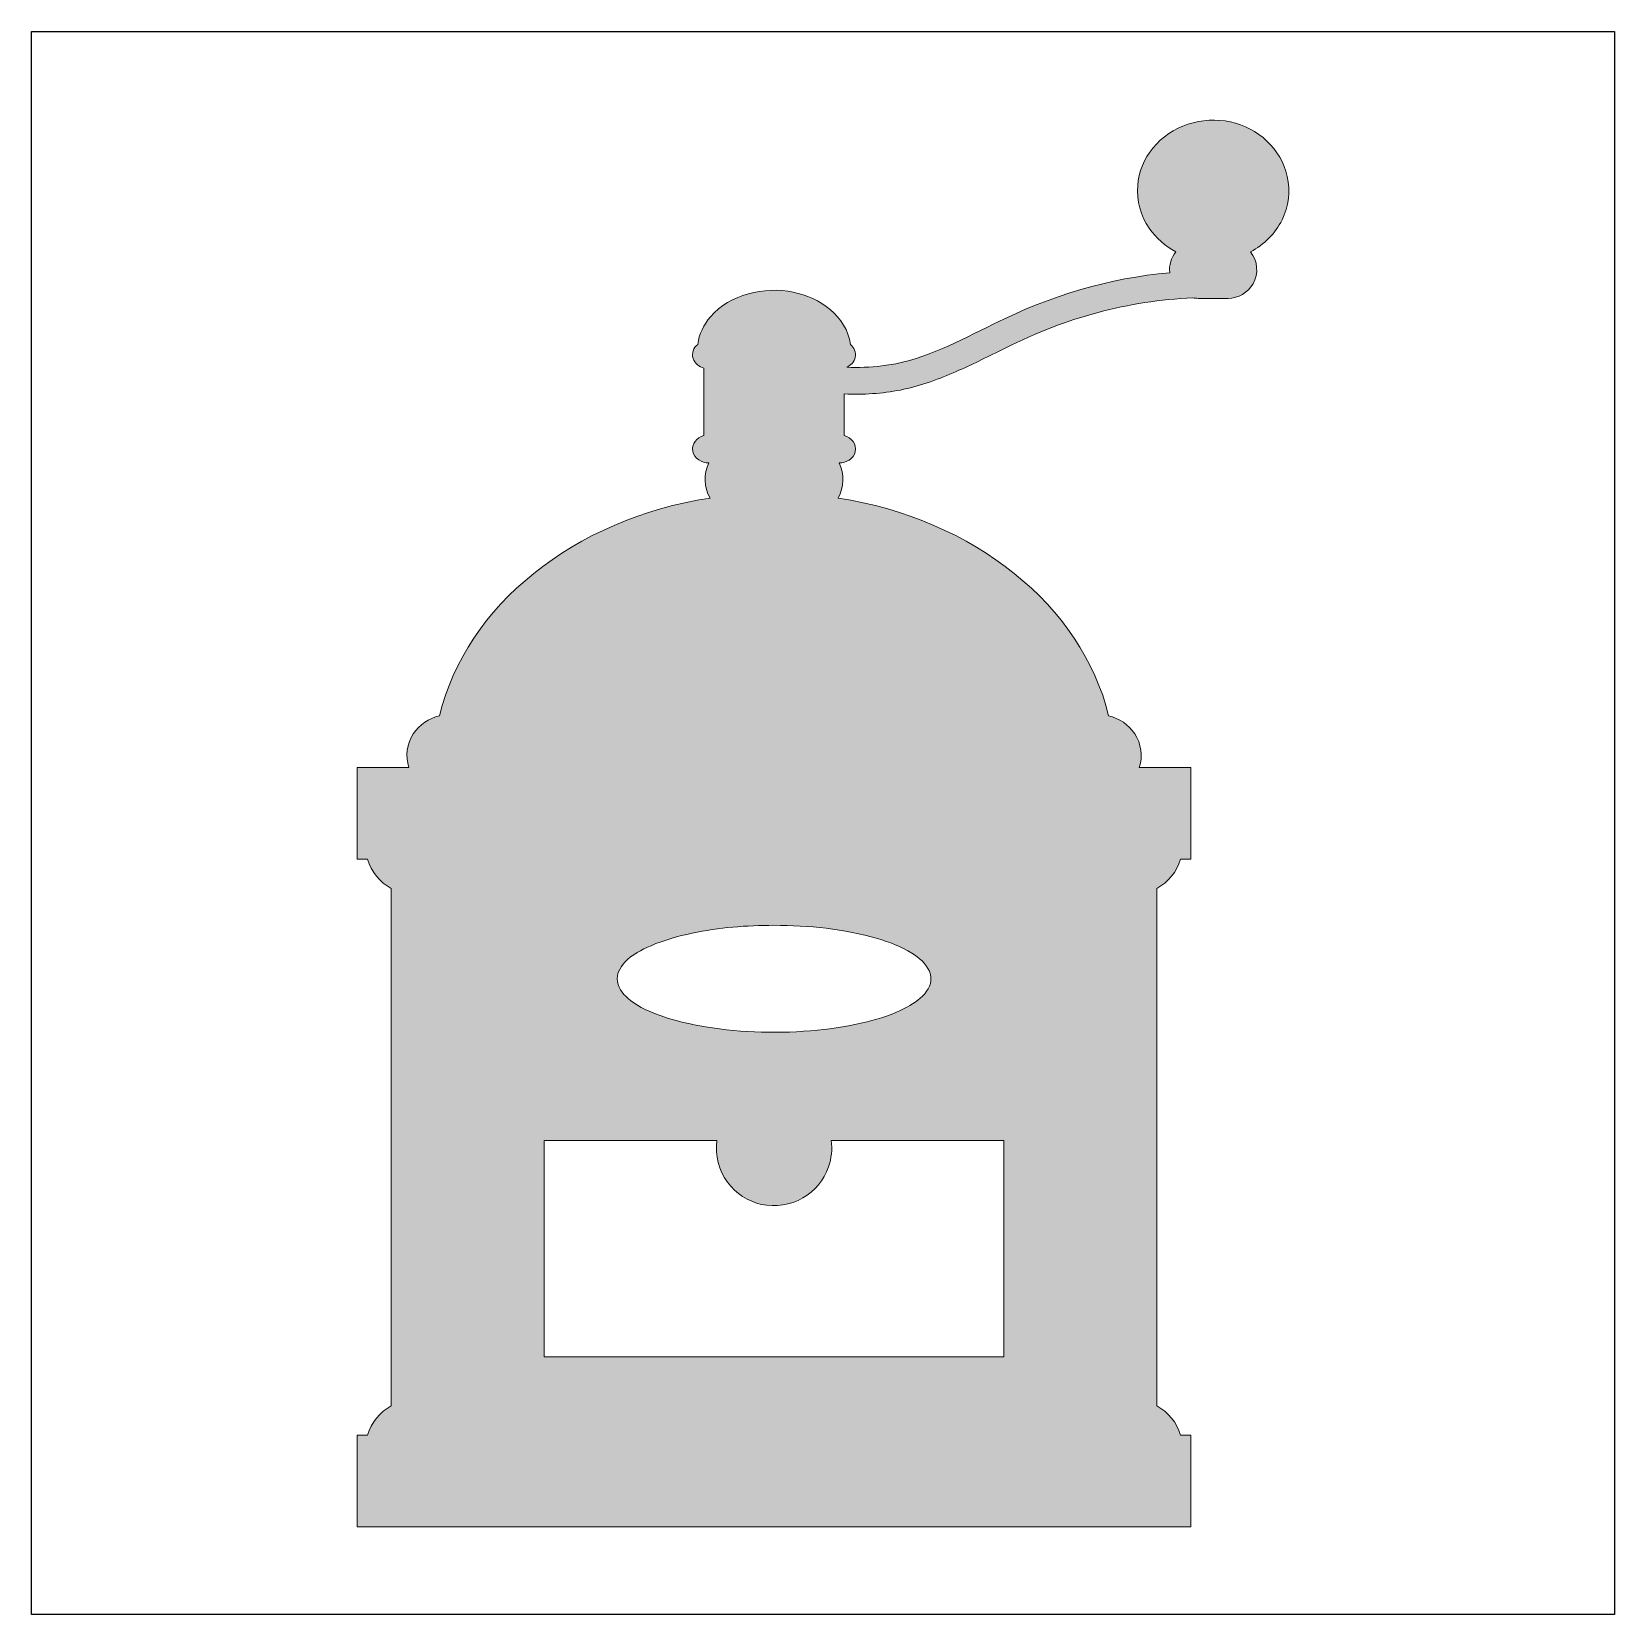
# Model space of a CAD drawing. Header units: inches. Extents: x 0 to 114, y 0 to 114.
import ezdxf

# ---------------------------------------------------------------- set-up
doc = ezdxf.new("R2010")
doc.units = ezdxf.units.IN
doc.header["$MEASUREMENT"] = 0
doc.layers.add('Image Background', color=7, linetype='Continuous')
doc.layers.add('Layer 1', color=7, linetype='Continuous')
picture_1 = doc.add_image_def('image1.png', size_in_pixel=(1350, 1350))

msp = doc.modelspace()

# ---------------------------------------------------------------- hatches: boundary and pattern name
at = {"layer": 'Layer 1', "true_color": 0x874533}
h = msp.add_hatch(color=17, dxfattribs=at)
h.dxf.hatch_style = 2
edge = h.paths.add_edge_path()
edge.add_spline(control_points=[(47.77, 90.7), (47.88, 90.35), (48.2, 90.1), (48.54, 90), (48.54, 90), (48.54, 85.13), (48.54, 85.13), (48.05, 84.99), (47.64, 84.53), (47.75, 83.99), (47.85, 83.46), (48.39, 83.15), (48.91, 83.15), (48.91, 83.15), (48.91, 83.15), (48.91, 83.15), (48.52, 82.34), (48.55, 81.41), (48.99, 80.62), (39.15, 79.1), (31.39, 72.85), (29.45, 64.9), (28.69, 64.71), (28, 64.25), (27.56, 63.59), (27.1, 62.88), (26.97, 61.98), (27.24, 61.17), (27.24, 61.17), (23.51, 61.17), (23.51, 61.17), (23.51, 61.17), (23.51, 54.53), (23.51, 54.53), (23.51, 54.53), (24.26, 54.53), (24.26, 54.53), (24.53, 53.62), (25.15, 52.87), (25.97, 52.43), (25.97, 52.43), (25.97, 15.05), (25.97, 15.05), (25.15, 14.61), (24.53, 13.85), (24.26, 12.95), (24.26, 12.95), (23.51, 12.95), (23.51, 12.95), (23.51, 12.95), (23.51, 6.31), (23.51, 6.31), (23.51, 6.31), (83.72, 6.31), (83.72, 6.31), (83.72, 6.31), (83.72, 12.95), (83.72, 12.95), (83.72, 12.95), (82.97, 12.95), (82.97, 12.95), (82.7, 13.85), (82.07, 14.61), (81.26, 15.05), (81.26, 15.05), (81.26, 52.43), (81.26, 52.43), (82.07, 52.87), (82.7, 53.62), (82.97, 54.53), (82.97, 54.53), (83.72, 54.53), (83.72, 54.53), (83.72, 54.53), (83.72, 61.17), (83.72, 61.17), (83.72, 61.17), (79.99, 61.17), (79.99, 61.17), (80.26, 61.98), (80.13, 62.88), (79.66, 63.59), (79.23, 64.25), (78.54, 64.71), (77.78, 64.9), (75.83, 72.85), (68.07, 79.1), (58.24, 80.62), (58.67, 81.41), (58.71, 82.34), (58.32, 83.15), (58.32, 83.15), (58.32, 83.15), (58.32, 83.15), (58.83, 83.15), (59.36, 83.45), (59.48, 83.96), (59.6, 84.51), (59.19, 84.99), (58.69, 85.13), (58.69, 85.13), (58.69, 88.14), (58.69, 88.14), (60.04, 88.07), (61.42, 88.16), (62.75, 88.42), (64.05, 88.67), (65.33, 89.14), (66.55, 89.66), (67.67, 90.14), (68.75, 90.68), (69.83, 91.21), (69.83, 91.21), (70.31, 91.45), (70.31, 91.45), (74.83, 93.7), (79.15, 94.85), (83.86, 95.08), (83.99, 95.05), (84.12, 95.04), (84.25, 95.04), (84.25, 95.04), (86.4, 95.04), (86.4, 95.04), (87.14, 95.04), (87.84, 95.45), (88.21, 96.09), (88.62, 96.82), (88.55, 97.75), (88.03, 98.4), (89, 98.92), (89.82, 99.73), (90.3, 100.71), (90.78, 101.68), (90.91, 102.79), (90.68, 103.85), (90.25, 105.84), (88.55, 107.35), (86.58, 107.78), (84.54, 108.22), (82.3, 107.53), (80.97, 105.89), (80.34, 105.13), (79.95, 104.18), (79.88, 103.19), (79.79, 102.1), (80.09, 101), (80.71, 100.1), (81.2, 99.39), (81.86, 98.81), (82.62, 98.4), (82.29, 97.98), (82.13, 97.43), (82.19, 96.89), (77.81, 96.49), (73.71, 95.29), (69.45, 93.18), (69.45, 93.18), (68.97, 92.94), (68.97, 92.94), (66.58, 91.75), (64.1, 90.47), (61.4, 90.16), (60.56, 90.06), (59.71, 90.03), (58.86, 90.06), (59.16, 90.19), (59.41, 90.45), (59.48, 90.78), (59.56, 91.13), (59.4, 91.48), (59.13, 91.71), (58.86, 93.77), (56.9, 95.1), (55, 95.48), (52.91, 95.91), (50.45, 95.37), (49.02, 93.7), (48.53, 93.14), (48.2, 92.45), (48.1, 91.71), (47.8, 91.47), (47.65, 91.07), (47.77, 90.7)], knot_values=[0, 0, 0, 0, 1, 1, 1, 2, 2, 2, 3, 3, 3, 4, 4, 4, 5, 5, 5, 6, 6, 6, 7, 7, 7, 8, 8, 8, 9, 9, 9, 10, 10, 10, 11, 11, 11, 12, 12, 12, 13, 13, 13, 14, 14, 14, 15, 15, 15, 16, 16, 16, 17, 17, 17, 18, 18, 18, 19, 19, 19, 20, 20, 20, 21, 21, 21, 22, 22, 22, 23, 23, 23, 24, 24, 24, 25, 25, 25, 26, 26, 26, 27, 27, 27, 28, 28, 28, 29, 29, 29, 30, 30, 30, 31, 31, 31, 32, 32, 32, 33, 33, 33, 34, 34, 34, 35, 35, 35, 36, 36, 36, 37, 37, 37, 38, 38, 38, 39, 39, 39, 40, 40, 40, 41, 41, 41, 42, 42, 42, 43, 43, 43, 44, 44, 44, 45, 45, 45, 46, 46, 46, 47, 47, 47, 48, 48, 48, 49, 49, 49, 50, 50, 50, 51, 51, 51, 52, 52, 52, 53, 53, 53, 54, 54, 54, 55, 55, 55, 56, 56, 56, 57, 57, 57, 58, 58, 58, 59, 59, 59, 60, 60, 60, 61, 61, 61, 61], degree=3, periodic=1)
edge = h.paths.add_edge_path()
edge.add_spline(control_points=[(37.02, 18.6), (37.02, 18.6), (37.02, 34.21), (37.02, 34.21), (37.02, 34.21), (49.48, 34.21), (49.48, 34.21), (49.35, 33.15), (49.63, 32.06), (50.26, 31.2), (50.86, 30.4), (51.74, 29.82), (52.71, 29.61), (53.72, 29.39), (54.8, 29.55), (55.69, 30.07), (56.56, 30.56), (57.22, 31.37), (57.55, 32.31), (57.76, 32.92), (57.83, 33.57), (57.75, 34.21), (57.75, 34.21), (70.21, 34.21), (70.21, 34.21), (70.21, 34.21), (70.21, 18.6), (70.21, 18.6), (70.21, 18.6), (37.02, 18.6), (37.02, 18.6)], knot_values=[0, 0, 0, 0, 1, 1, 1, 2, 2, 2, 3, 3, 3, 4, 4, 4, 5, 5, 5, 6, 6, 6, 7, 7, 7, 8, 8, 8, 9, 9, 9, 10, 10, 10, 10], degree=3, periodic=1)
edge = h.paths.add_edge_path()
edge.add_spline(control_points=[(61.08, 48.8), (61.94, 48.55), (62.79, 48.23), (63.56, 47.75), (64.07, 47.43), (64.6, 47.02), (64.83, 46.44), (65.35, 45.2), (64, 44.25), (63.06, 43.77), (62.2, 43.33), (61.27, 43.03), (60.33, 42.79), (59.16, 42.5), (57.95, 42.31), (56.75, 42.19), (54.07, 41.93), (51.33, 41.99), (48.67, 42.43), (47.58, 42.61), (46.5, 42.85), (45.46, 43.22), (44.68, 43.49), (43.9, 43.83), (43.24, 44.34), (42.81, 44.68), (42.38, 45.13), (42.3, 45.7), (42.22, 46.23), (42.48, 46.72), (42.84, 47.1), (43.36, 47.64), (44.05, 48), (44.73, 48.29), (45.68, 48.7), (46.68, 48.98), (47.69, 49.19), (49.63, 49.6), (51.63, 49.76), (53.61, 49.76), (56.12, 49.76), (58.67, 49.52), (61.08, 48.8)], knot_values=[0, 0, 0, 0, 1, 1, 1, 2, 2, 2, 3, 3, 3, 4, 4, 4, 5, 5, 5, 6, 6, 6, 7, 7, 7, 8, 8, 8, 9, 9, 9, 10, 10, 10, 11, 11, 11, 12, 12, 12, 13, 13, 13, 14, 14, 14, 14], degree=3, periodic=1)

# ---------------------------------------------------------------- linework, layer by layer
at = {"layer": 'Layer 1', "lineweight": 0}
for points, knots in [([(47.77, 90.7), (47.88, 90.35), (48.2, 90.1), (48.54, 90), (48.54, 90), (48.54, 85.13), (48.54, 85.13), (48.05, 84.99), (47.64, 84.53), (47.75, 83.99), (47.85, 83.46), (48.39, 83.15), (48.91, 83.15), (48.91, 83.15), (48.91, 83.15), (48.91, 83.15), (48.52, 82.34), (48.55, 81.41), (48.99, 80.62), (39.15, 79.1), (31.39, 72.85), (29.45, 64.9), (28.69, 64.71), (28, 64.25), (27.56, 63.59), (27.1, 62.88), (26.97, 61.98), (27.24, 61.17), (27.24, 61.17), (23.51, 61.17), (23.51, 61.17), (23.51, 61.17), (23.51, 54.53), (23.51, 54.53), (23.51, 54.53), (24.26, 54.53), (24.26, 54.53), (24.53, 53.62), (25.15, 52.87), (25.97, 52.43), (25.97, 52.43), (25.97, 15.05), (25.97, 15.05), (25.15, 14.61), (24.53, 13.85), (24.26, 12.95), (24.26, 12.95), (23.51, 12.95), (23.51, 12.95), (23.51, 12.95), (23.51, 6.31), (23.51, 6.31), (23.51, 6.31), (83.72, 6.31), (83.72, 6.31), (83.72, 6.31), (83.72, 12.95), (83.72, 12.95), (83.72, 12.95), (82.97, 12.95), (82.97, 12.95), (82.7, 13.85), (82.07, 14.61), (81.26, 15.05), (81.26, 15.05), (81.26, 52.43), (81.26, 52.43), (82.07, 52.87), (82.7, 53.62), (82.97, 54.53), (82.97, 54.53), (83.72, 54.53), (83.72, 54.53), (83.72, 54.53), (83.72, 61.17), (83.72, 61.17), (83.72, 61.17), (79.99, 61.17), (79.99, 61.17), (80.26, 61.98), (80.13, 62.88), (79.66, 63.59), (79.23, 64.25), (78.54, 64.71), (77.78, 64.9), (75.83, 72.85), (68.07, 79.1), (58.24, 80.62), (58.67, 81.41), (58.71, 82.34), (58.32, 83.15), (58.32, 83.15), (58.32, 83.15), (58.32, 83.15), (58.83, 83.15), (59.36, 83.45), (59.48, 83.96), (59.6, 84.51), (59.19, 84.99), (58.69, 85.13), (58.69, 85.13), (58.69, 88.14), (58.69, 88.14), (60.04, 88.07), (61.42, 88.16), (62.75, 88.42), (64.05, 88.67), (65.33, 89.14), (66.55, 89.66), (67.67, 90.14), (68.75, 90.68), (69.83, 91.21), (69.83, 91.21), (70.31, 91.45), (70.31, 91.45), (74.83, 93.7), (79.15, 94.85), (83.86, 95.08), (83.99, 95.05), (84.12, 95.04), (84.25, 95.04), (84.25, 95.04), (86.4, 95.04), (86.4, 95.04), (87.14, 95.04), (87.84, 95.45), (88.21, 96.09), (88.62, 96.82), (88.55, 97.75), (88.03, 98.4), (89, 98.92), (89.82, 99.73), (90.3, 100.71), (90.78, 101.68), (90.91, 102.79), (90.68, 103.85), (90.25, 105.84), (88.55, 107.35), (86.58, 107.78), (84.54, 108.22), (82.3, 107.53), (80.97, 105.89), (80.34, 105.13), (79.95, 104.18), (79.88, 103.19), (79.79, 102.1), (80.09, 101), (80.71, 100.1), (81.2, 99.39), (81.86, 98.81), (82.62, 98.4), (82.29, 97.98), (82.13, 97.43), (82.19, 96.89), (77.81, 96.49), (73.71, 95.29), (69.45, 93.18), (69.45, 93.18), (68.97, 92.94), (68.97, 92.94), (66.58, 91.75), (64.1, 90.47), (61.4, 90.16), (60.56, 90.06), (59.71, 90.03), (58.86, 90.06), (59.16, 90.19), (59.41, 90.45), (59.48, 90.78), (59.56, 91.13), (59.4, 91.48), (59.13, 91.71), (58.86, 93.77), (56.9, 95.1), (55, 95.48), (52.91, 95.91), (50.45, 95.37), (49.02, 93.7), (48.53, 93.14), (48.2, 92.45), (48.1, 91.71), (47.8, 91.47), (47.65, 91.07), (47.77, 90.7)], [0, 0, 0, 0, 1, 1, 1, 2, 2, 2, 3, 3, 3, 4, 4, 4, 5, 5, 5, 6, 6, 6, 7, 7, 7, 8, 8, 8, 9, 9, 9, 10, 10, 10, 11, 11, 11, 12, 12, 12, 13, 13, 13, 14, 14, 14, 15, 15, 15, 16, 16, 16, 17, 17, 17, 18, 18, 18, 19, 19, 19, 20, 20, 20, 21, 21, 21, 22, 22, 22, 23, 23, 23, 24, 24, 24, 25, 25, 25, 26, 26, 26, 27, 27, 27, 28, 28, 28, 29, 29, 29, 30, 30, 30, 31, 31, 31, 32, 32, 32, 33, 33, 33, 34, 34, 34, 35, 35, 35, 36, 36, 36, 37, 37, 37, 38, 38, 38, 39, 39, 39, 40, 40, 40, 41, 41, 41, 42, 42, 42, 43, 43, 43, 44, 44, 44, 45, 45, 45, 46, 46, 46, 47, 47, 47, 48, 48, 48, 49, 49, 49, 50, 50, 50, 51, 51, 51, 52, 52, 52, 53, 53, 53, 54, 54, 54, 55, 55, 55, 56, 56, 56, 57, 57, 57, 58, 58, 58, 59, 59, 59, 60, 60, 60, 61, 61, 61, 61]), ([(61.08, 48.8), (61.94, 48.55), (62.79, 48.23), (63.56, 47.75), (64.07, 47.43), (64.6, 47.02), (64.83, 46.44), (65.35, 45.2), (64, 44.25), (63.06, 43.77), (62.2, 43.33), (61.27, 43.03), (60.33, 42.79), (59.16, 42.5), (57.95, 42.31), (56.75, 42.19), (54.07, 41.93), (51.33, 41.99), (48.67, 42.43), (47.58, 42.61), (46.5, 42.85), (45.46, 43.22), (44.68, 43.49), (43.9, 43.83), (43.24, 44.34), (42.81, 44.68), (42.38, 45.13), (42.3, 45.7), (42.22, 46.23), (42.48, 46.72), (42.84, 47.1), (43.36, 47.64), (44.05, 48), (44.73, 48.29), (45.68, 48.7), (46.68, 48.98), (47.69, 49.19), (49.63, 49.6), (51.63, 49.76), (53.61, 49.76), (56.12, 49.76), (58.67, 49.52), (61.08, 48.8)], [0, 0, 0, 0, 1, 1, 1, 2, 2, 2, 3, 3, 3, 4, 4, 4, 5, 5, 5, 6, 6, 6, 7, 7, 7, 8, 8, 8, 9, 9, 9, 10, 10, 10, 11, 11, 11, 12, 12, 12, 13, 13, 13, 14, 14, 14, 14]), ([(37.02, 18.6), (37.02, 18.6), (37.02, 34.21), (37.02, 34.21), (37.02, 34.21), (49.48, 34.21), (49.48, 34.21), (49.35, 33.15), (49.63, 32.06), (50.26, 31.2), (50.86, 30.4), (51.74, 29.82), (52.71, 29.61), (53.72, 29.39), (54.8, 29.55), (55.69, 30.07), (56.56, 30.56), (57.22, 31.37), (57.55, 32.31), (57.76, 32.92), (57.83, 33.57), (57.75, 34.21), (57.75, 34.21), (70.21, 34.21), (70.21, 34.21), (70.21, 34.21), (70.21, 18.6), (70.21, 18.6), (70.21, 18.6), (37.02, 18.6), (37.02, 18.6)], [0, 0, 0, 0, 1, 1, 1, 2, 2, 2, 3, 3, 3, 4, 4, 4, 5, 5, 5, 6, 6, 6, 7, 7, 7, 8, 8, 8, 9, 9, 9, 10, 10, 10, 10])]:
    msp.add_open_spline(points, degree=3, knots=knots, dxfattribs=at)

# ---------------------------------------------------------------- pictures from other files: only their frames are drawn
at = {"layer": 'Image Background'}
image = msp.add_image(picture_1, insert=(0, 0), size_in_units=(114.3, 114.3), dxfattribs=at)

doc.saveas('drawing.dxf')
